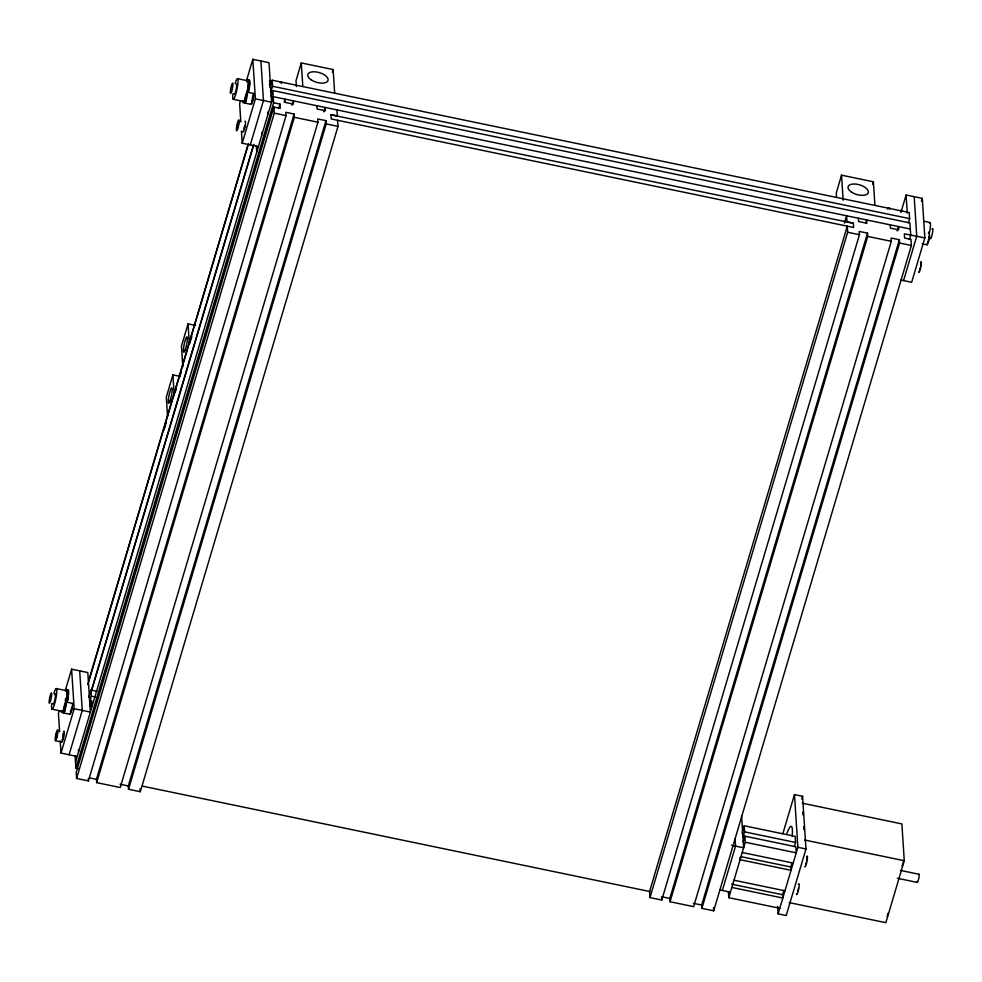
<?xml version="1.0" encoding="UTF-8"?>
<svg xmlns="http://www.w3.org/2000/svg" width="982" height="982" viewBox="0 0 982 982"><rect width="100%" height="100%" fill="white"/><g stroke="black" fill="none" stroke-linecap="round" stroke-linejoin="round"><path stroke-width="1.47" d="M806.774 860.318L806.652 858.256M920.686 265.889L920.699 263.863M71.931 707.236L71.281 710.452M887.888 913.358L887.212 916.636M71.895 707.568L71.183 710.759M798.526 888.035L797.801 891.226M244.8 125.856L244.027 128.961M252.89 98.973L252.89 95.806M903.305 861.877L902.961 863.571M63.351 736.942L63.253 733.714M244.739 126.224L243.941 129.207M63.253 737.408L63.339 733.554M920.38 267.558L919.545 270.062M928.407 240.639L928.935 236.134M806.455 861.975L805.829 864.074M252.693 99.808L251.871 102.054M63.155 737.752L62.357 739.728M59.288 710.686L58.441 713.546L59.62 731.799M65.242 690.653L71.612 669.184L87.803 672.547L90.356 712.085L74.178 708.734L71.612 669.184M240.504 100.802L239.645 103.662L240.823 121.915M246.445 80.769L252.828 59.313L269.007 62.676L271.572 102.214L255.381 98.851L252.828 59.313M180.332 376.45L172.906 374.903L166.314 397.072L167.554 416.356M195.492 325.435L188.053 323.888L181.474 346.069L182.812 366.826M77.173 756.447L60.994 753.084L74.178 708.734M258.389 146.576L242.21 143.212L255.381 98.851M88.601 681.115L248.053 144.514M87.779 684.699L248.532 143.691M164.031 430.03L166.449 421.904M175.054 392.947L176.257 388.884M179.988 376.315L181.204 372.252M189.808 343.295L191.821 336.519M69.084 754.765L82.267 710.416L79.702 670.866M250.3 144.894L263.471 100.532L260.917 60.994M88.761 697.392L90.933 690.076L96.936 691.316M269.976 87.521L272.149 80.193L909.246 212.542L909.639 218.63L908.399 222.791M90.283 694.262L253.43 145.176M91.633 690.506L253.908 144.354M89.681 701.713L91.326 696.164L90.933 690.076M270.897 91.842L272.542 86.293L272.149 80.193M89.963 705.997L91.608 700.448L92.001 706.549M271.167 96.126L272.824 90.577L909.909 222.914L910.707 235.115L909.393 239.51M75.528 761.995L273.217 96.666L910.314 229.015M78.474 768.611L75.921 768.084L273.61 102.766L272.824 90.577M273.61 102.766L279.98 104.092L280.251 108.376L273.88 107.05L76.203 772.368L76.596 778.468L88.38 780.911L286.069 115.594L285.848 112.304L294.134 114.022L294.342 117.312L96.666 782.629L120.234 787.527L317.923 122.21L317.702 118.92L325.987 120.639L326.196 123.928L128.519 789.246L140.303 791.701L337.992 126.383L337.599 120.283M76.596 778.468L274.285 113.151L273.88 107.05M278.667 108.499L279.98 104.092M284.129 102.054L285.001 99.121L285.21 102.41L293.495 104.129L293.287 100.839L291.973 105.246M334.666 93.13L333.131 69.55L301.278 62.934L296.012 80.684L296.392 86.576M96.666 782.629L96.445 779.34L294.134 114.022M332.321 72.287L333.131 69.55M323.827 111.862L325.14 107.455L325.349 110.757L317.063 109.027L316.855 105.737M128.519 789.246L128.298 785.956L325.987 120.639M874.913 205.348L873.391 181.78L841.537 175.164L836.271 192.902L836.554 197.333M844.422 223.123L846.594 215.782L846.987 221.871L853.358 223.196L853.64 227.48L331.229 118.957L330.946 114.673L337.317 115.999L336.924 109.91M649.974 897.573L847.662 232.255L847.27 226.155L649.581 891.472L649.974 897.573L661.77 900.028L859.446 234.698L859.238 231.408L867.523 233.127L867.732 236.429L670.043 901.746L693.623 906.644L891.3 241.314L891.091 238.025L899.377 239.743L899.586 243.045L701.897 908.362L713.693 910.805L911.37 245.488L910.977 239.399L904.606 238.074L904.336 233.79L924.848 237.914L911.664 282.276L900.875 280.03M872.581 184.518L873.391 181.78M865.793 222.889L866.664 219.943L866.885 223.245L858.599 221.527L858.391 218.225M670.043 901.746L669.834 898.444L867.523 233.127M900.997 212.186L906.104 195.013L922.282 198.376L924.848 237.914M897.217 230.966L898.518 226.56L898.739 229.862L890.453 228.143L890.244 224.841M701.897 908.362L701.688 905.06L899.377 239.743M921.435 201.236L922.282 198.376M722.359 890.465L735.543 846.116L735.052 838.505M903.575 280.594L916.746 236.245L914.193 196.695M742.036 833.104L744.209 825.776L795.174 836.357L795.58 842.458L794.34 846.619M742.957 837.413L744.602 831.877L744.209 825.776M743.239 841.697L744.884 836.161L795.85 846.742L796.242 852.842L745.277 842.249L744.884 836.161M779.769 908.276L728.804 897.695L745.277 842.249M782.875 833.62L794.487 794.573L802.576 796.255L805.989 848.976L786.214 915.506L778.125 913.825L777.634 906.3M801.717 799.152L802.576 796.255M731.848 887.433L782.814 898.027L782.605 894.725L783.894 890.404M739.949 857.519L740.084 859.716L791.062 870.298L790.841 867.008L792.13 862.687M778.125 913.825L797.887 847.294L794.487 794.573M802.196 803.19L901.881 823.898L904.262 860.723L885.85 922.687L789.147 902.593M63.032 738.182L62.418 739.655M902.74 864.356L901.967 865.964M928.199 241.351L927.487 242.505M70.962 711.361L70.459 712.011L70.336 711.373M246.592 94.419L245.291 100.802L246.592 94.419A10.532 1.608 -78.3 0 0 248.262 83.261A10.532 1.608 -78.3 0 0 246.715 81.923M252.791 95.954L251.797 102.128M237.583 78.683L247.771 80.806M924.025 221.294L929.856 222.509M272.542 86.293L909.639 218.63M247.133 92.124L253.503 93.45M330.959 114.771L853.37 223.295M233.237 99.305L243.426 101.416M244.886 103.085L251.257 104.411M921.988 243.745L927.082 244.8M274.285 113.151L286.069 115.594M294.342 117.312L317.923 122.21M326.196 123.928L337.992 126.383M847.662 232.255L859.446 234.698M867.732 236.429L891.3 241.314M899.586 243.045L911.37 245.488M804.577 840.015L904.262 860.723M56.367 688.566L66.567 690.677M91.326 696.164L95.831 697.097M744.602 831.877L795.58 842.458M797.887 847.294L805.989 848.976M900.371 870.396L918.931 874.25M65.917 702.007L72.287 703.321M897.352 878.276L917.348 882.425M731.492 845.269L743.632 847.797L741.57 815.858M742.232 852.511L793.198 863.092M52.021 709.176L62.222 711.287M63.67 712.969L70.041 714.295M741.373 856.734L790.841 867.008M733.996 880.228L784.962 890.821M55.434 740.686L61.805 742.011M731.639 884.144L782.605 894.725M719.659 889.913L730.448 892.147M142.55 786.152L649.949 891.558M89.546 777.904L96.445 779.34M120.025 784.237L128.298 785.956M662.936 897.008L669.834 898.444M693.402 903.342L701.688 905.06M906.104 195.013L907.282 213.266M841.537 175.164L843.157 200.205M802.773 812.028L802.957 814.974M803.718 826.758L803.914 829.704M728.411 891.595L728.804 897.695M713.497 907.761L713.693 910.805M661.549 896.726L661.77 900.028M301.278 62.934L302.812 86.514M267.877 111.936L268.025 114.133M261.789 132.447L261.924 134.644M256.351 146.023L256.744 152.112M241.412 131.048L242.21 143.212M188.053 323.888L189.305 343.172M172.906 374.903L174.244 395.66M140.107 788.656L140.303 791.701M88.233 778.714L88.38 780.911M78.437 749.536L78.572 751.733M75.135 755.894L75.921 768.084M60.209 740.919L60.994 753.084M887.556 209.08A16.191 2.467 -78.3 0 1 889.483 209.043M900.506 210.504A16.191 2.467 -78.3 0 1 901.586 211.56M280.557 82.058A16.191 2.467 -78.3 0 1 281.65 83.102M269.534 80.536A16.191 2.467 -78.3 0 1 269.559 85.52M806.603 856.685A5.597 0.859 -78.3 0 1 807.057 860.821A5.597 0.859 -78.3 0 1 804.749 866.738M798.366 884.401A5.597 0.859 -78.3 0 1 798.673 889.262A5.597 0.859 -78.3 0 1 796.414 893.902M786.926 833.313A25.09 3.83 -78.3 0 1 792.204 836.198M918.722 874.446A4.186 0.638 -78.3 0 1 918.612 879.172A4.186 0.638 -78.3 0 1 917.09 881.394M63.474 731.75A5.597 0.859 -78.3 0 1 63.793 736.598A5.597 0.859 -78.3 0 1 61.535 741.238M72.03 703.493A5.597 0.859 -78.3 0 1 71.87 709.593A5.597 0.859 -78.3 0 1 69.771 713.521M67.488 690.002A11.845 1.804 -78.3 0 1 67.476 701.394M64.517 711.373A11.845 1.804 -78.3 0 1 62.897 712.429M65.536 690.862A11.845 1.804 -78.3 0 1 67.377 691.561A11.845 1.804 -78.3 0 1 65.769 703.149M63.99 709.299A11.845 1.804 -78.3 0 1 61.424 710.968M65.622 698.46A5.266 0.798 -78.3 0 1 65.193 701.05M68.298 692.384A10.532 1.608 -78.3 0 1 68.298 694.053M68.114 696.201A10.532 1.608 -78.3 0 1 67.279 701.381M66.089 690.898A10.532 1.608 -78.3 0 1 66.923 695.133A10.532 1.608 -78.3 0 1 64.628 706.598M63.94 708.648A10.532 1.608 -78.3 0 1 61.891 710.808M53.961 693.255A10.532 1.608 -78.3 0 1 56.846 691.316A10.532 1.608 -78.3 0 1 53.519 707.101A10.532 1.608 -78.3 0 1 51.788 703.554M54.575 694.655A5.266 0.798 -78.3 0 1 55.115 698.398A5.266 0.798 -78.3 0 1 52.905 703.554M901.292 210.848A16.191 2.467 -78.3 0 1 901.893 211.13M901.132 211.768A16.191 2.467 -78.3 0 1 902.532 211.265M889.717 208.503A16.191 2.467 -78.3 0 0 889.078 208.38A16.191 2.467 -78.3 0 0 888.452 208.245M931.967 229.358A5.266 0.798 -78.3 0 1 932.47 233.188A5.266 0.798 -78.3 0 1 930.273 238.27M928.763 232.071A5.266 0.798 -78.3 0 1 928.493 233.421M929.34 222.926A10.532 1.608 -78.3 0 1 929.5 232.55M929.07 234.011A5.597 0.859 -78.3 0 1 928.911 240.111A5.597 0.859 -78.3 0 1 926.812 244.039M920.515 262.268A5.597 0.859 -78.3 0 1 920.834 267.116A5.597 0.859 -78.3 0 1 918.575 271.756M245.844 96.727A10.532 1.608 -78.3 0 1 243.106 100.925M235.177 83.384A10.532 1.608 -78.3 0 1 238.061 81.445A10.532 1.608 -78.3 0 1 234.723 97.23A10.532 1.608 -78.3 0 1 232.992 93.683M236.11 84.157A5.266 0.798 -78.3 0 1 236.183 89.202A5.266 0.798 -78.3 0 1 234.121 93.683M248.986 81.052A10.532 1.608 -78.3 0 1 248.986 88.834M245.009 121.338A5.597 0.859 -78.3 0 1 244.849 127.439A5.597 0.859 -78.3 0 1 242.738 131.367M252.926 94.149A5.597 0.859 -78.3 0 1 253.233 98.998A5.597 0.859 -78.3 0 1 250.975 103.65M248.704 80.131A11.845 1.804 -78.3 0 1 248.691 91.522M245.046 102.631A11.845 1.804 -78.3 0 1 243.917 101.355M246.752 80.99A11.845 1.804 -78.3 0 1 248.593 81.997A11.845 1.804 -78.3 0 1 246.74 94.26M244.457 101.232A11.845 1.804 -78.3 0 1 242.64 101.097M279.919 81.936A16.191 2.467 -78.3 0 1 280.999 82.954M55.753 737.175C56.993 741.582 58.368 723.415 55.753 737.175M63.99 709.458C65.229 713.865 66.604 695.698 63.99 709.458M236.969 127.304C238.209 131.711 239.583 113.544 236.969 127.304M169.96 401.086A7.905 1.203 -78.3 0 0 172.071 388.099A7.905 1.203 -78.3 0 0 168.646 397.452A7.905 1.203 -78.3 0 0 169.96 401.086M185.119 350.083A7.905 1.203 -78.3 0 0 187.218 337.084A7.905 1.203 -78.3 0 0 183.806 346.45A7.905 1.203 -78.3 0 0 185.119 350.083M56.379 739.127A5.597 0.859 -78.3 0 0 57.864 729.933A5.597 0.859 -78.3 0 0 55.446 736.561A5.597 0.859 -78.3 0 0 56.379 739.127M64.616 711.41A5.597 0.859 -78.3 0 0 66.101 702.204A5.597 0.859 -78.3 0 0 63.683 708.832A5.597 0.859 -78.3 0 0 64.616 711.41M50.475 701.123A5.266 0.798 -78.3 0 0 51.555 692.961A5.266 0.798 -78.3 0 0 49.26 700.178A5.266 0.798 -78.3 0 0 50.475 701.123M237.583 129.256A5.597 0.859 -78.3 0 0 239.08 120.049A5.597 0.859 -78.3 0 0 236.65 126.678A5.597 0.859 -78.3 0 0 237.583 129.256M245.819 101.539A5.597 0.859 -78.3 0 0 247.317 92.333A5.597 0.859 -78.3 0 0 244.886 98.961A5.597 0.859 -78.3 0 0 245.819 101.539M310.999 79.702A10.532 5.033 16.5 0 0 327.878 80.843A10.532 5.033 16.5 0 0 314.915 71.809A10.532 5.033 16.5 0 0 310.999 79.702M851.259 191.932A10.532 5.033 16.5 0 0 868.137 193.061A10.532 5.033 16.5 0 0 855.175 184.039A10.532 5.033 16.5 0 0 851.259 191.932M231.691 91.252A5.266 0.798 -78.3 0 0 232.771 83.077A5.266 0.798 -78.3 0 0 230.463 90.307A5.266 0.798 -78.3 0 0 231.691 91.252"/></g></svg>
